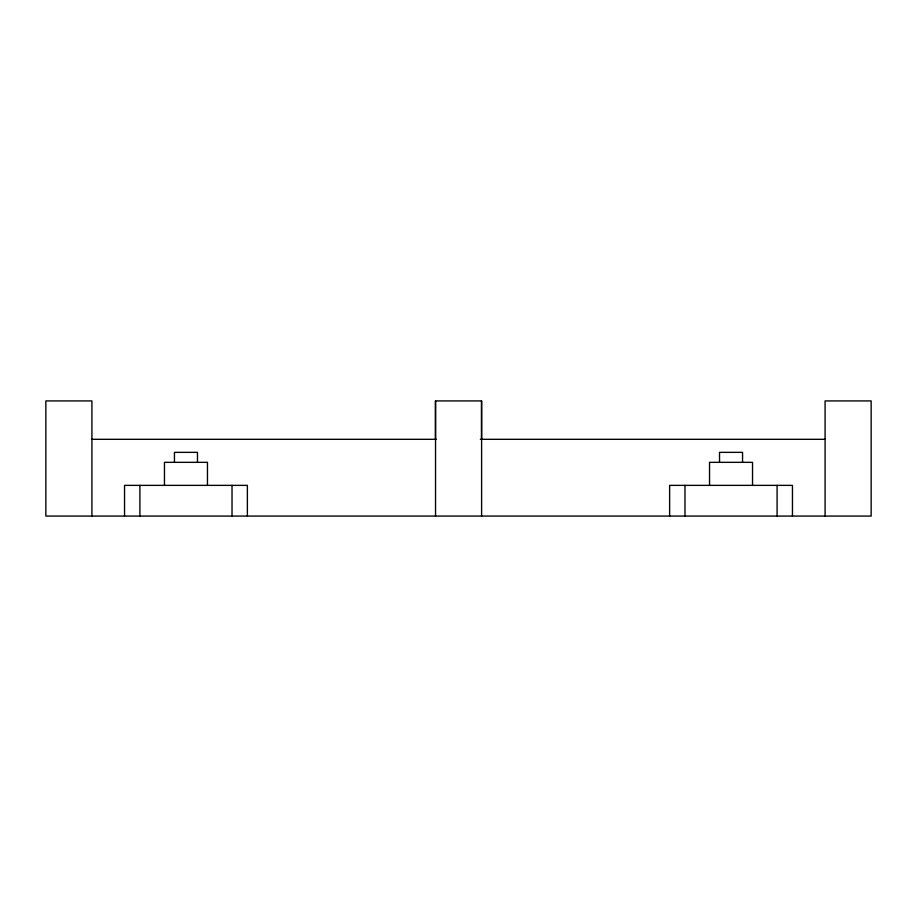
<?xml version="1.0" encoding="UTF-8"?>
<svg xmlns="http://www.w3.org/2000/svg" width="917" height="917" viewBox="0 0 917 917"><rect width="100%" height="100%" fill="white"/><g stroke="black" fill="none" stroke-linecap="round" stroke-linejoin="round"><path stroke-width="1.38" d="M481.608 516.076L481.608 400.924L435.472 400.924L435.472 439.312M91.918 439.312L436.297 439.312M480.359 439.312L825.082 439.312M825.082 516.076L825.082 400.924L871.15 400.924L871.15 516.076L45.85 516.076L45.85 400.924L91.918 400.924L91.918 516.076M792.46 516.076L792.46 485.368L669.628 485.368L669.628 516.076M777.1 485.368L777.1 516.076M752.536 485.368L752.536 462.34L709.54 462.34L709.54 485.368M742.552 462.34L742.552 452.356L719.524 452.356L719.524 462.34M684.976 485.368L684.976 516.076M481.528 400.924L481.528 439.312M435.541 400.924L435.541 516.076M247.372 516.076L247.372 485.368L124.54 485.368L124.54 516.076M232.024 485.368L232.024 516.076M207.46 485.368L207.46 462.34L164.464 462.34L164.464 485.368M197.476 462.34L197.476 452.356L174.448 452.356L174.448 462.34M139.9 485.368L139.9 516.076"/></g></svg>
